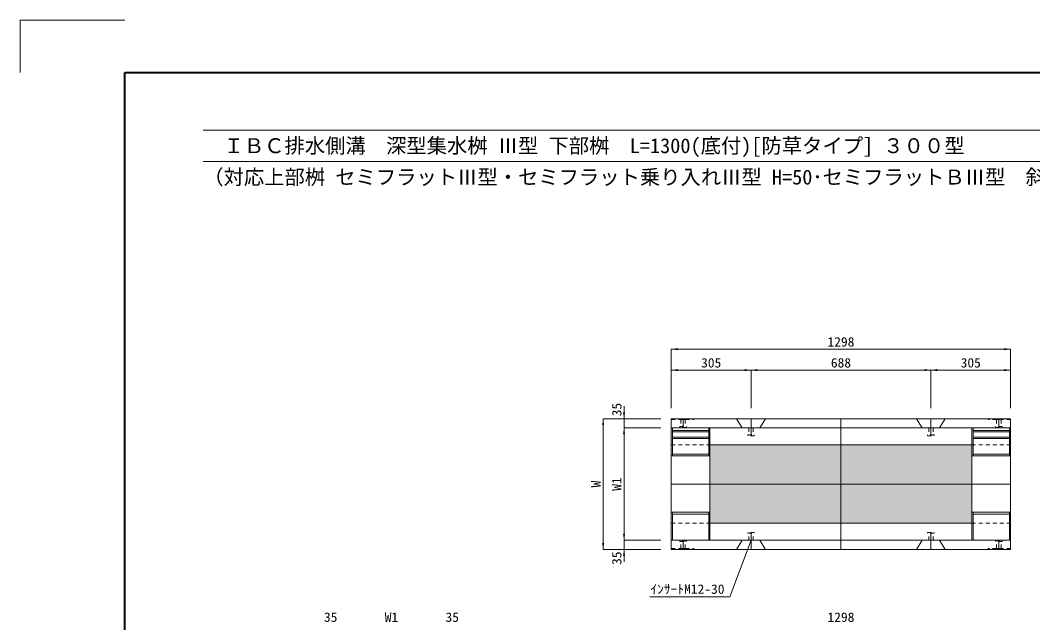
# Model space of a CAD drawing. Units: millimetres at full size, sheet at 1:20. Extents: x 64173 to 81200, y -133840 to -120349.
# Drawn here: x 64173 to 68046, y -123222 to -120917 of the extents above; entities that cross this region are included whole.
import ezdxf
from ezdxf.enums import TextEntityAlignment as Align

# ---------------------------------------------------------------- set-up
doc = ezdxf.new("R2010")
doc.units = ezdxf.units.MM
doc.header["$LTSCALE"] = 20
doc.linetypes.add('USER3', pattern=[1.35, 0.75, -0.6])
for name, color, linetype, lineweight in [('Defpoints_2', 8, 'Continuous', 0), ('インサート', 3, 'USER3', 9), ('図枠', 7, 'Continuous', 5), ('寸法線', 7, 'Continuous', 13), ('引出線', 4, 'Continuous', 13), ('補助線', 8, 'Continuous', 13), ('集水桝', 2, 'Continuous', 13)]:
    doc.layers.add(name, color=color, linetype=linetype, lineweight=lineweight)
doc.layers.add('ハッチング', color=8, linetype='Continuous')
doc.styles.add('ＭＳ ゴシック', font='')
doc.styles.add('ＭＳ 明朝', font='')
doc.styles.get('ＭＳ ゴシック').set_extended_font_data('MS Gothic')
doc.styles.get('ＭＳ 明朝').set_extended_font_data('MS Mincho')

# ---------------------------------------------------------------- blocks, each defined once
blk = doc.blocks.new('filled_arrow')
at = {"color": 0, "linetype": 'Continuous', "lineweight": -2}
blk.add_solid([(7.5, 1.25), (0, 0), (7.5, -1.25)], dxfattribs=at)

msp = doc.modelspace()

# ---------------------------------------------------------------- hatches: boundary and pattern name
at = {"layer": 'ハッチング'}
msp.add_hatch(color=256, dxfattribs=at).paths.add_polyline_path([(67813.04, -122841.51), (67813.04, -122541.51), (66811.04, -122541.51), (66811.04, -122841.51)])

# ---------------------------------------------------------------- linework, layer by layer
at = {"layer": 'Defpoints_2', "color": 7, "lineweight": 13}
for p, q in [((64172.56, -120916.92), (64572.56, -120916.92)), ((64172.56, -121116.92), (64172.56, -120916.92))]:
    msp.add_line(p, q, dxfattribs=at)
at = {"layer": 'インサート'}
for p, q in [((66699.54, -122444.71), (66699.54, -122471.71)), ((66699.54, -122444.71), (66716.54, -122444.71)), ((66716.54, -122444.71), (66716.54, -122471.71)), ((67907.54, -122444.71), (67907.54, -122471.71)), ((67924.54, -122444.71), (67907.54, -122444.71)), ((67924.54, -122444.71), (67924.54, -122471.71)), ((66695.54, -122474.71), (66695.54, -122471.71)), ((66695.54, -122471.71), (66720.54, -122471.71)), ((66720.54, -122474.71), (66695.54, -122474.71)), ((66720.54, -122471.71), (66720.54, -122474.71)), ((66955.54, -122506.51), (66955.54, -122503.51)), ((66955.54, -122503.51), (66980.54, -122503.51)), ((66959.54, -122476.51), (66959.54, -122503.51)), ((66959.54, -122476.51), (66976.54, -122476.51)), ((66976.54, -122476.51), (66976.54, -122503.51)), ((66980.54, -122503.51), (66980.54, -122506.51)), ((67668.54, -122503.51), (67643.54, -122503.51)), ((67643.54, -122503.51), (67643.54, -122506.51)), ((67647.54, -122476.51), (67647.54, -122503.51)), ((67664.54, -122476.51), (67647.54, -122476.51)), ((67664.54, -122476.51), (67664.54, -122503.51)), ((67668.54, -122506.51), (67668.54, -122503.51)), ((67928.54, -122471.71), (67903.54, -122471.71)), ((67903.54, -122471.71), (67903.54, -122474.71)), ((67903.54, -122474.71), (67928.54, -122474.71)), ((67928.54, -122474.71), (67928.54, -122471.71)), ((66980.54, -122506.51), (66955.54, -122506.51)), ((67643.54, -122506.51), (67668.54, -122506.51)), ((66955.54, -122876.51), (66955.54, -122879.51)), ((66980.54, -122876.51), (66955.54, -122876.51)), ((66955.54, -122879.51), (66980.54, -122879.51)), ((66959.54, -122906.51), (66959.54, -122879.51)), ((66976.54, -122906.51), (66976.54, -122879.51)), ((66980.54, -122879.51), (66980.54, -122876.51)), ((67643.54, -122879.51), (67643.54, -122876.51)), ((67643.54, -122876.51), (67668.54, -122876.51)), ((67668.54, -122879.51), (67643.54, -122879.51)), ((67647.54, -122906.51), (67647.54, -122879.51)), ((67664.54, -122906.51), (67664.54, -122879.51)), ((67668.54, -122876.51), (67668.54, -122879.51)), ((66695.54, -122908.31), (66695.54, -122911.31)), ((66720.54, -122908.31), (66695.54, -122908.31)), ((66695.54, -122911.31), (66720.54, -122911.31)), ((66699.54, -122938.31), (66699.54, -122911.31)), ((66716.54, -122938.31), (66716.54, -122911.31)), ((66720.54, -122911.31), (66720.54, -122908.31)), ((66959.54, -122906.51), (66976.54, -122906.51)), ((67664.54, -122906.51), (67647.54, -122906.51)), ((67903.54, -122911.31), (67903.54, -122908.31)), ((67903.54, -122908.31), (67928.54, -122908.31)), ((67928.54, -122911.31), (67903.54, -122911.31)), ((67907.54, -122938.31), (67907.54, -122911.31)), ((67924.54, -122938.31), (67924.54, -122911.31)), ((67928.54, -122908.31), (67928.54, -122911.31)), ((66699.54, -122938.31), (66716.54, -122938.31)), ((67924.54, -122938.31), (67907.54, -122938.31))]:
    msp.add_line(p, q, dxfattribs=at)
at = {"layer": '図枠', "lineweight": 40}
for p, q in [((64572.56, -126656.92), (64572.56, -121116.92)), ((64572.56, -121116.92), (72372.56, -121116.92))]:
    msp.add_line(p, q, dxfattribs=at)
at = {"layer": '図枠', "lineweight": 13}
for p, q in [((64872.56, -121336.92), (72072.56, -121336.92)), ((64872.56, -121456.92), (72072.56, -121456.92))]:
    msp.add_line(p, q, dxfattribs=at)
at = {"layer": '寸法線'}
for p, q in [((66663.04, -122175.43), (67961.04, -122175.43)), ((66663.04, -122401.51), (66663.04, -122175.43)), ((67961.04, -122401.51), (67961.04, -122175.43)), ((66663.04, -122255.43), (66968.04, -122255.43)), ((66663.04, -122401.51), (66663.04, -122255.43)), ((66968.04, -122401.51), (66968.04, -122255.43)), ((66968.04, -122255.43), (67656.04, -122255.43)), ((66968.04, -122401.51), (66968.04, -122255.43)), ((67656.04, -122401.51), (67656.04, -122255.43)), ((67656.04, -122255.43), (67961.04, -122255.43)), ((67656.04, -122401.51), (67656.04, -122255.43)), ((67961.04, -122401.51), (67961.04, -122255.43)), ((66482.25, -122524.51), (66482.25, -122393.51)), ((66402.25, -122941.51), (66402.25, -122441.51)), ((66623.04, -122441.51), (66402.25, -122441.51)), ((66623.04, -122441.51), (66482.25, -122441.51)), ((66482.25, -122906.51), (66482.25, -122476.51)), ((66623.04, -122476.51), (66482.25, -122476.51)), ((66623.04, -122476.51), (66482.25, -122476.51)), ((66482.25, -122989.51), (66482.25, -122858.51)), ((66623.04, -122906.51), (66482.25, -122906.51)), ((66623.04, -122906.51), (66482.25, -122906.51)), ((66623.04, -122941.51), (66402.25, -122941.51)), ((66623.04, -122941.51), (66482.25, -122941.51))]:
    msp.add_line(p, q, dxfattribs=at)
at = {"layer": '引出線'}
msp.add_lwpolyline([(66968.04, -122906.51), (66886.48, -123123.43), (66581.36, -123123.43)], dxfattribs=at)
at = {"layer": '補助線'}
for p, q in [((66708.04, -122444.71), (66708.04, -122474.71)), ((66968.04, -122476.51), (66968.04, -122441.51)), ((67312.04, -122441.51), (67312.04, -122941.51)), ((67656.04, -122476.51), (67656.04, -122441.51)), ((67916.04, -122444.71), (67916.04, -122474.71)), ((66968.04, -122476.51), (66968.04, -122506.51)), ((67656.04, -122476.51), (67656.04, -122506.51)), ((66663.04, -122691.51), (67961.04, -122691.51)), ((66968.04, -122906.51), (66968.04, -122876.51)), ((67656.04, -122906.51), (67656.04, -122876.51)), ((66708.04, -122938.31), (66708.04, -122908.31)), ((66968.04, -122906.51), (66968.04, -122941.51)), ((67656.04, -122906.51), (67656.04, -122941.51)), ((67916.04, -122938.31), (67916.04, -122908.31))]:
    msp.add_line(p, q, dxfattribs=at)
at = {"layer": '集水桝'}
for p, q in [((66663.04, -122941.51), (66663.04, -122441.51)), ((66663.04, -122441.51), (67961.04, -122441.51)), ((67961.04, -122941.51), (67961.04, -122441.51)), ((66663.04, -122476.51), (67961.04, -122476.51)), ((66811.04, -122906.51), (66811.04, -122476.51)), ((67813.04, -122906.51), (67813.04, -122476.51)), ((66667.54, -122576.51), (66806.54, -122576.51)), ((67817.54, -122576.51), (67956.54, -122576.51)), ((66667.54, -122806.51), (66806.54, -122806.51)), ((67817.54, -122806.51), (67956.54, -122806.51)), ((66663.04, -122906.51), (67961.04, -122906.51)), ((66663.04, -122941.51), (67961.04, -122941.51))]:
    msp.add_line(p, q, dxfattribs=at)
at = {"layer": '集水桝', "linetype": 'USER3', "lineweight": 9}
for p, q in [((66663.04, -122444.71), (66748.04, -122444.71)), ((66748.04, -122444.71), (66752.04, -122441.51)), ((67876.04, -122444.71), (67872.04, -122441.51)), ((67961.04, -122444.71), (67876.04, -122444.71)), ((66663.04, -122541.51), (66812.04, -122541.51)), ((67812.04, -122541.51), (67961.04, -122541.51)), ((66663.04, -122841.51), (66812.04, -122841.51)), ((67812.04, -122841.51), (67961.04, -122841.51)), ((66663.04, -122938.31), (66748.04, -122938.31)), ((66748.04, -122938.31), (66752.04, -122941.51)), ((67876.04, -122938.31), (67872.04, -122941.51)), ((67961.04, -122938.31), (67876.04, -122938.31))]:
    msp.add_line(p, q, dxfattribs=at)
at = {"layer": '集水桝', "lineweight": 15}
for p, q in [((66913.04, -122441.51), (66934.54, -122476.51)), ((67001.54, -122476.51), (67023.04, -122441.51)), ((67622.54, -122476.51), (67601.04, -122441.51)), ((67711.04, -122441.51), (67689.54, -122476.51)), ((66934.54, -122476.51), (67001.54, -122476.51)), ((67689.54, -122476.51), (67622.54, -122476.51)), ((66812.04, -122541.51), (67812.04, -122541.51)), ((66812.04, -122841.51), (67812.04, -122841.51)), ((66913.04, -122941.51), (66934.54, -122906.51)), ((66934.54, -122906.51), (67001.54, -122906.51)), ((67001.54, -122906.51), (67023.04, -122941.51)), ((67622.54, -122906.51), (67601.04, -122941.51)), ((67689.54, -122906.51), (67622.54, -122906.51)), ((67711.04, -122941.51), (67689.54, -122906.51))]:
    msp.add_line(p, q, dxfattribs=at)
at = {"layer": '集水桝', "lineweight": 5}
for p, q in [((66667.54, -122584.01), (66667.54, -122476.51)), ((66806.54, -122584.01), (66806.54, -122476.51)), ((67817.54, -122584.01), (67817.54, -122476.51)), ((67956.54, -122584.01), (67956.54, -122476.51)), ((66663.04, -122584.01), (66811.04, -122584.01)), ((67813.04, -122584.01), (67961.04, -122584.01)), ((66663.04, -122799.01), (66811.04, -122799.01)), ((66667.54, -122906.51), (66667.54, -122799.01)), ((66806.54, -122906.51), (66806.54, -122799.01)), ((67813.04, -122799.01), (67961.04, -122799.01)), ((67817.54, -122906.51), (67817.54, -122799.01)), ((67956.54, -122906.51), (67956.54, -122799.01))]:
    msp.add_line(p, q, dxfattribs=at)
at = {"layer": '集水桝', "color": 4, "lineweight": 9}
for p, q in [((66667.54, -122486.51), (66806.54, -122486.51)), ((67817.54, -122486.51), (67956.54, -122486.51)), ((67817.54, -122491.51), (67956.54, -122491.51)), ((66667.54, -122517.01), (66806.54, -122517.01)), ((67817.54, -122512.01), (67956.54, -122512.01)), ((67817.54, -122517.01), (67956.54, -122517.01))]:
    msp.add_line(p, q, dxfattribs=at)
at = {"layer": '集水桝', "color": 4, "lineweight": 5}
for p, q in [((66667.54, -122491.51), (66806.54, -122491.51)), ((66667.54, -122512.01), (66806.54, -122512.01))]:
    msp.add_line(p, q, dxfattribs=at)

# ---------------------------------------------------------------- block references
at = {"layer": '寸法線', "xscale": 3.2, "yscale": 3.2}
for p in [(66663.04, -122175.43), (66663.04, -122255.43), (66968.04, -122255.43), (67656.04, -122255.43)]:
    msp.add_blockref('filled_arrow', p, dxfattribs=at)
for p, rotation in [((67961.04, -122175.43), 180), ((66968.04, -122255.43), 180), ((67656.04, -122255.43), 180), ((67961.04, -122255.43), 180), ((66482.25, -122441.51), 90), ((66402.25, -122441.51), 270), ((66482.25, -122476.51), 270), ((66482.25, -122476.51), 270), ((66482.25, -122906.51), 90), ((66482.25, -122906.51), 90), ((66402.25, -122941.51), 90), ((66482.25, -122941.51), 270)]:
    msp.add_blockref('filled_arrow', p, dxfattribs=dict(at, rotation=rotation))
at = {"layer": '引出線', "xscale": 0.133, "yscale": 0.133, "rotation": 249.4}
msp.add_blockref('filled_arrow', (66968.04, -122906.51), dxfattribs=at)

# ---------------------------------------------------------------- texts
at = {"layer": '図枠', "style": 'ＭＳ ゴシック'}
for s, p in [('\u3000ＩＢＣ排水側溝\u3000深型集水桝 Ⅲ型 下部桝\u3000L=1300(底付)[防草タイプ] ３００型', (64872.56, -121396.92)), ('（対応上部桝 セミフラットⅢ型・セミフラット乗り入れⅢ型 H=50･セミフラットＢⅢ型\u3000斜H=50･中央分離帯用Ｃ)', (64872.56, -121516.92))]:
    msp.add_text(s, height=56.96, dxfattribs=at).set_placement(p, align=Align.MIDDLE_LEFT)
at = {"layer": '寸法線', "style": 'ＭＳ 明朝', "width": 1.05}
for s, p in [('1298', (67312.04, -122147.43)), ('305', (66815.54, -122227.43)), ('688', (67312.04, -122227.43)), ('305', (67808.54, -122227.43)), ('35', (65360.03, -123200.78)), ('W1', (65592.53, -123200.78)), ('35', (65825.03, -123200.78)), ('1298', (67312.04, -123200.78))]:
    msp.add_text(s, height=36.03, dxfattribs=at).set_placement(p, align=Align.MIDDLE_CENTER)
for s, p in [('35', (66454.25, -122406.32)), ('W', (66374.25, -122691.51)), ('W1', (66454.25, -122691.51)), ('35', (66454.25, -122975.18))]:
    msp.add_text(s, height=36.03, rotation=90, dxfattribs=at).set_placement(p, align=Align.MIDDLE_CENTER)
at = {"layer": '引出線', "style": 'ＭＳ 明朝', "width": 1.05}
msp.add_text('ｲﾝｻｰﾄM12-30', height=36.03, dxfattribs=at).set_placement((66866.48, -123075.3), align=Align.TOP_RIGHT)

doc.saveas('drawing.dxf')
